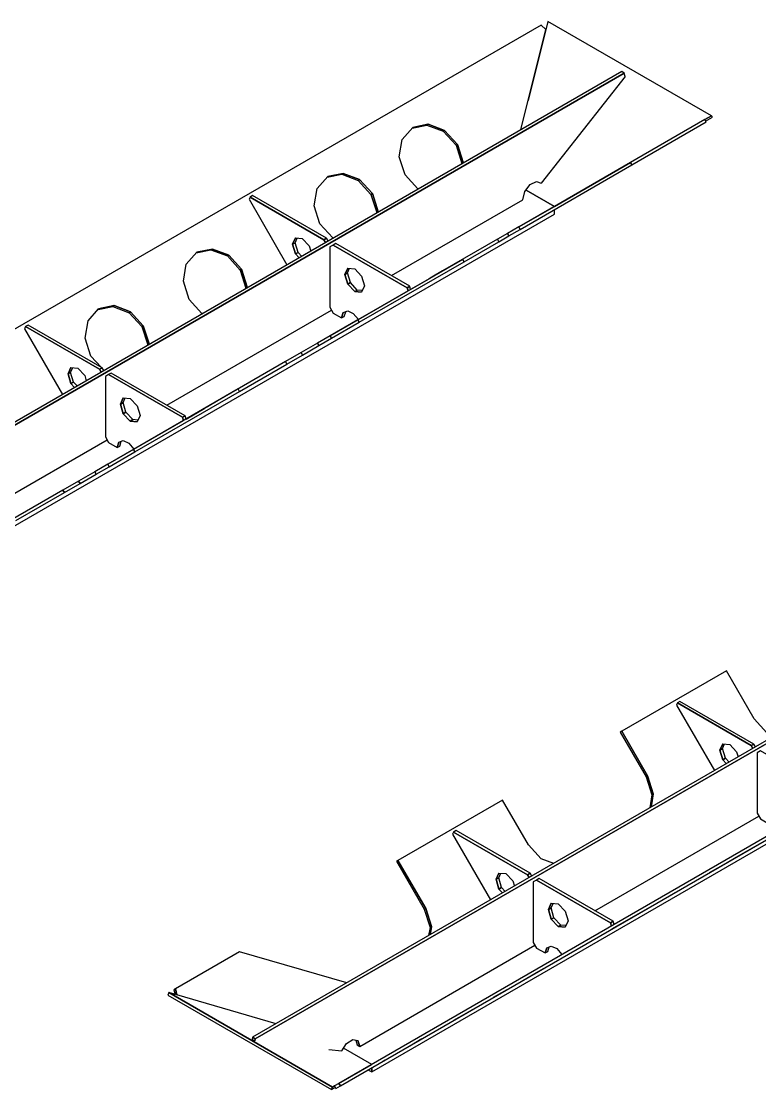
# Model space of a CAD drawing. Header units: millimetres. Extents: x -251843 to -243433, y -86292 to -80352.
# Drawn here: x -246269 to -245471, y -82858 to -81704 of the extents above; entities that cross this region are included whole.
import ezdxf

# ---------------------------------------------------------------- set-up
doc = ezdxf.new("R2010")
doc.units = ezdxf.units.MM
doc.layers.add('pen_035', color=1, linetype='Continuous')

msp = doc.modelspace()

# ---------------------------------------------------------------- linework, layer by layer
at = {"layer": 'pen_035', "color": 0, "linetype": 'Continuous'}
for p, q in [((-245616.6, -81763.3), (-245707.5, -81878.8)), ((-245616.6, -81763.3), (-245707.5, -81878.8)), ((-245829.4, -81815), (-245846.2, -81818.6)), ((-245829.4, -81815), (-245846.2, -81818.6)), ((-245611, -81856.3), (-245693.2, -81903.8)), ((-245611, -81856.3), (-245693.2, -81903.8)), ((-245921.3, -81868.1), (-245938.1, -81871.6)), ((-245921.3, -81868.1), (-245938.1, -81871.6)), ((-245693.2, -81903.8), (-245723.8, -81886.2)), ((-245693.2, -81903.8), (-245723.8, -81886.2)), ((-245693.2, -81903.8), (-245723.8, -81886.2)), ((-245693.2, -81903.8), (-245723.8, -81886.2)), ((-245731.6, -81926), (-245693.2, -81903.8)), ((-245731.6, -81926), (-245693.2, -81903.8)), ((-246062.7, -81949.8), (-246079.5, -81953.3)), ((-246062.7, -81949.8), (-246079.5, -81953.3)), ((-245942.1, -81939.8), (-245940.4, -81942.8)), ((-245942.1, -81939.8), (-245940.4, -81942.8)), ((-245973, -81955.1), (-245969, -81959.3)), ((-245973, -81955.1), (-245969, -81959.3)), ((-245813.9, -81973.5), (-245813.9, -81973.5)), ((-245813.9, -81973.5), (-245813.9, -81973.5)), ((-245848.5, -81993.5), (-245828.4, -81981.9)), ((-245828.4, -81981.9), (-245848.5, -81993.5)), ((-245848.5, -81993.5), (-245828.4, -81981.9)), ((-245828.4, -81981.9), (-245848.5, -81993.5)), ((-245825.4, -81980.1), (-245825.4, -81980.1)), ((-245825.4, -81980.1), (-245825.4, -81980.1)), ((-245935.4, -82043.6), (-245851.3, -81995.1)), ((-245851.3, -81995.1), (-245935.4, -82043.6)), ((-245935.4, -82043.6), (-245851.3, -81995.1)), ((-245851.3, -81995.1), (-245935.4, -82043.6)), ((-245908.9, -81995.7), (-245901.4, -81996.4)), ((-245908.9, -81995.7), (-245901.4, -81996.4)), ((-245852.3, -81991.6), (-245851.3, -81995.1)), ((-245852.3, -81991.6), (-245851.3, -81995.1)), ((-246168.8, -82011), (-246185.6, -82014.5)), ((-246168.8, -82011), (-246185.6, -82014.5)), ((-246111.8, -82118.6), (-245934, -82015.9)), ((-246111.8, -82118.6), (-245934, -82015.9)), ((-246184.7, -82079.8), (-246182.9, -82082.8)), ((-246184.7, -82079.8), (-246182.9, -82082.8)), ((-246215.5, -82095.1), (-246211.5, -82099.4)), ((-246215.5, -82095.1), (-246211.5, -82099.4)), ((-246091, -82133.5), (-246071, -82121.9)), ((-246071, -82121.9), (-246091, -82133.5)), ((-246091, -82133.5), (-246071, -82121.9)), ((-246071, -82121.9), (-246091, -82133.5)), ((-246067.9, -82120.2), (-246067.9, -82120.2)), ((-246067.9, -82120.2), (-246067.9, -82120.2)), ((-246056.5, -82113.6), (-246056.5, -82113.6)), ((-246056.5, -82113.6), (-246056.5, -82113.6)), ((-246175.8, -82182.4), (-246093.8, -82135.1)), ((-246093.8, -82135.1), (-246175.8, -82182.4)), ((-246175.8, -82182.4), (-246093.8, -82135.1)), ((-246093.8, -82135.1), (-246175.8, -82182.4)), ((-246094.9, -82131.6), (-246093.8, -82135.1)), ((-246094.9, -82131.6), (-246093.8, -82135.1)), ((-246151.4, -82135.7), (-246143.9, -82136.5)), ((-246151.4, -82135.7), (-246143.9, -82136.5)), ((-246353.7, -82258.2), (-246176.5, -82155.9)), ((-246353.7, -82258.2), (-246176.5, -82155.9)), ((-245480.4, -82486.4), (-245478.6, -82489.5)), ((-245480.4, -82486.4), (-245478.6, -82489.5)), ((-245511.2, -82501.8), (-245507.2, -82506)), ((-245511.2, -82501.8), (-245507.2, -82506)), ((-245649.4, -82664.8), (-245472.3, -82562.5)), ((-245649.4, -82664.8), (-245472.3, -82562.5)), ((-245494.1, -82605.6), (-245476.4, -82595.3)), ((-245494.1, -82605.6), (-245476.4, -82595.3)), ((-245476.4, -82595.3), (-245462.6, -82587.4)), ((-245476.4, -82595.3), (-245462.6, -82587.4)), ((-245510.9, -82615.3), (-245494.1, -82605.6)), ((-245510.9, -82615.3), (-245494.1, -82605.6)), ((-245523.9, -82619.3), (-245526.9, -82621)), ((-245523.9, -82619.3), (-245526.9, -82621)), ((-245522.4, -82621.9), (-245510.9, -82615.3)), ((-245522.4, -82621.9), (-245510.9, -82615.3)), ((-245722.2, -82626), (-245720.5, -82629.1)), ((-245722.2, -82626), (-245720.5, -82629.1)), ((-245525.4, -82623.6), (-245522.4, -82621.9)), ((-245525.4, -82623.6), (-245522.4, -82621.9)), ((-245753.1, -82641.4), (-245749.1, -82645.6)), ((-245753.1, -82641.4), (-245749.1, -82645.6)), ((-245582.5, -82656.6), (-245568.7, -82648.6)), ((-245582.5, -82656.6), (-245568.7, -82648.6)), ((-245568.7, -82648.6), (-245562.5, -82645)), ((-245568.7, -82648.6), (-245562.5, -82645)), ((-245600.2, -82666.8), (-245582.5, -82656.6)), ((-245600.2, -82666.8), (-245582.5, -82656.6)), ((-245632.4, -82677.9), (-245631.4, -82681.4)), ((-245632.4, -82677.9), (-245631.4, -82681.4)), ((-245628.4, -82683.1), (-245617, -82676.5)), ((-245628.4, -82683.1), (-245617, -82676.5)), ((-245617, -82676.5), (-245600.2, -82666.8)), ((-245617, -82676.5), (-245600.2, -82666.8)), ((-245689, -82682), (-245681.5, -82682.7)), ((-245689, -82682), (-245681.5, -82682.7)), ((-245631.5, -82684.9), (-245628.4, -82683.1)), ((-245631.5, -82684.9), (-245628.4, -82683.1)), ((-245685, -82712.3), (-245663, -82699.6)), ((-245685, -82712.3), (-245663, -82699.6)), ((-245709.8, -82730.1), (-245696, -82722.1)), ((-245709.8, -82730.1), (-245696, -82722.1)), ((-245696, -82722.1), (-245689.8, -82718.5)), ((-245696, -82722.1), (-245689.8, -82718.5)), ((-245727.4, -82740.3), (-245709.8, -82730.1)), ((-245727.4, -82740.3), (-245709.8, -82730.1)), ((-245993.8, -82786.9), (-246109.7, -82753.4)), ((-245993.8, -82786.9), (-246109.7, -82753.4)), ((-245757.2, -82754), (-245760.3, -82755.8)), ((-245757.2, -82754), (-245760.3, -82755.8)), ((-245758.8, -82758.4), (-245755.7, -82756.6)), ((-245758.8, -82758.4), (-245755.7, -82756.6)), ((-245755.7, -82756.6), (-245744.3, -82750)), ((-245755.7, -82756.6), (-245744.3, -82750)), ((-245803.2, -82780.5), (-245820.9, -82790.7)), ((-245803.2, -82780.5), (-245820.9, -82790.7)), ((-245801.7, -82783.1), (-245787.9, -82775.2)), ((-245801.7, -82783.1), (-245787.9, -82775.2)), ((-245787.9, -82775.2), (-245781.7, -82771.6)), ((-245787.9, -82775.2), (-245781.7, -82771.6)), ((-245820.9, -82790.7), (-245837.7, -82800.5)), ((-245820.9, -82790.7), (-245837.7, -82800.5)), ((-246019.7, -82804), (-246016.9, -82805.6)), ((-246019.7, -82804), (-246016.9, -82805.6)), ((-245847.7, -82809.7), (-245836.2, -82803.1)), ((-245847.7, -82809.7), (-245836.2, -82803.1)), ((-245903.2, -82811.4), (-245905.4, -82805.2)), ((-245903.2, -82811.4), (-245905.4, -82805.2)), ((-245849.2, -82807.1), (-245852.2, -82808.8)), ((-245849.2, -82807.1), (-245852.2, -82808.8)), ((-245850.7, -82811.4), (-245847.7, -82809.7)), ((-245850.7, -82811.4), (-245847.7, -82809.7)), ((-245878.4, -82827.4), (-245876, -82826.1)), ((-245878.4, -82827.4), (-245876, -82826.1)), ((-245890.5, -82831), (-245895, -82833.5)), ((-245890.5, -82831), (-245895, -82833.5)), ((-245890.5, -82834.4), (-245890.5, -82839.1)), ((-245890.5, -82834.4), (-245890.5, -82839.1)), ((-245930.8, -82854.2), (-245932.9, -82855.5)), ((-245930.8, -82854.2), (-245932.9, -82855.5))]:
    msp.add_line(p, q, dxfattribs=at)
for points in [[(-245729.3, -81821, 0), (-245702.5, -81712.5, 0), (-245707.4, -81707.9, 0), (-246806.9, -82342.7, 0), (-246805.4, -82349.3, 0), (-246797.1, -82351.7, 0)], [(-245729.3, -81821, 0), (-245702.5, -81712.5, 0), (-245707.4, -81707.9, 0), (-246806.9, -82342.7, 0), (-246805.4, -82349.3, 0), (-246797.1, -82351.7, 0)], [(-245530.6, -81809.9, 0), (-245523.5, -81805.8, 0), (-245700.3, -81703.8, 0), (-245721.5, -81789.3, 0)], [(-245530.6, -81809.9, 0), (-245523.5, -81805.8, 0), (-245700.3, -81703.8, 0), (-245721.5, -81789.3, 0)], [(-246720.7, -82396.6, 0), (-245617.6, -81759.7, 0), (-245620.4, -81758.1, 0), (-246723.5, -82395, 0), (-246720.7, -82396.6, 0)], [(-246720.7, -82396.6, 0), (-245617.6, -81759.7, 0), (-245620.4, -81758.1, 0), (-246723.5, -82395, 0), (-246720.7, -82396.6, 0)], [(-245616.6, -81763.3, 0), (-245617.6, -81759.7, 0), (-246720.7, -82396.6, 0), (-246721.2, -82399, 0), (-246627.2, -82409.8, 0), (-246622.1, -82401.8, 0), (-246615.3, -82397.4, 0), (-246609.7, -82398.6, 0), (-246607.5, -82404.7, 0), (-246418.4, -82295.5, 0)], [(-245616.6, -81763.3, 0), (-245617.6, -81759.7, 0), (-246720.7, -82396.6, 0), (-246721.2, -82399, 0), (-246627.2, -82409.8, 0), (-246622.1, -82401.8, 0), (-246615.3, -82397.4, 0), (-246609.7, -82398.6, 0), (-246607.5, -82404.7, 0), (-246418.4, -82295.5, 0)], [(-245611, -81856.3, 0), (-245609.5, -81858.9, 0), (-245529.1, -81812.5, 0), (-245530.6, -81809.9, 0), (-245611, -81856.3, 0)], [(-245611, -81856.3, 0), (-245609.5, -81858.9, 0), (-245529.1, -81812.5, 0), (-245530.6, -81809.9, 0), (-245611, -81856.3, 0)], [(-245529.7, -81811.5, 0), (-245522.4, -81807.3, 0), (-245523.5, -81805.8, 0), (-245530.6, -81809.9, 0)], [(-245529.7, -81811.5, 0), (-245522.4, -81807.3, 0), (-245523.5, -81805.8, 0), (-245530.6, -81809.9, 0)], [(-245840.1, -81884.9, 0), (-245840.7, -81884.7, 0), (-245854.5, -81869.5, 0), (-245860.7, -81850, 0), (-245857.6, -81831.4, 0), (-245846.2, -81818.6, 0)], [(-245840.1, -81884.9, 0), (-245840.7, -81884.7, 0), (-245854.5, -81869.5, 0), (-245860.7, -81850, 0), (-245857.6, -81831.4, 0), (-245846.2, -81818.6, 0)], [(-245846.8, -81819.2, 0), (-245830.9, -81815.9, 0), (-245829.4, -81815, 0)], [(-245846.8, -81819.2, 0), (-245830.9, -81815.9, 0), (-245829.4, -81815, 0)], [(-245846.2, -81818.6, 0), (-245829.4, -81815, 0), (-245811.7, -81821.7, 0), (-245797.9, -81836.9, 0), (-245791.7, -81856.4, 0), (-245791.8, -81857, 0)], [(-245846.2, -81818.6, 0), (-245829.4, -81815, 0), (-245811.7, -81821.7, 0), (-245797.9, -81836.9, 0), (-245791.7, -81856.4, 0), (-245791.8, -81857, 0)], [(-245811.7, -81821.7, 0), (-245829.4, -81815, 0), (-245830.9, -81815.9, 0), (-245813.2, -81822.6, 0), (-245811.7, -81821.7, 0)], [(-245811.7, -81821.7, 0), (-245829.4, -81815, 0), (-245830.9, -81815.9, 0), (-245813.2, -81822.6, 0), (-245811.7, -81821.7, 0)], [(-245797.9, -81836.9, 0), (-245811.7, -81821.7, 0), (-245813.2, -81822.6, 0), (-245799.4, -81837.7, 0), (-245797.9, -81836.9, 0)], [(-245797.9, -81836.9, 0), (-245811.7, -81821.7, 0), (-245813.2, -81822.6, 0), (-245799.4, -81837.7, 0), (-245797.9, -81836.9, 0)], [(-245791.7, -81856.4, 0), (-245797.9, -81836.9, 0), (-245799.4, -81837.7, 0), (-245793.2, -81857.3, 0), (-245791.7, -81856.4, 0)], [(-245791.7, -81856.4, 0), (-245797.9, -81836.9, 0), (-245799.4, -81837.7, 0), (-245793.2, -81857.3, 0), (-245791.7, -81856.4, 0)], [(-245791.8, -81857, 0), (-245791.7, -81856.4, 0), (-245793.2, -81857.3, 0), (-245793.3, -81857.9, 0)], [(-245791.8, -81857, 0), (-245791.7, -81856.4, 0), (-245793.2, -81857.3, 0), (-245793.3, -81857.9, 0)], [(-245731.6, -81926, 0), (-245730.1, -81928.6, 0), (-245609.5, -81858.9, 0), (-245611, -81856.3, 0), (-245731.6, -81926, 0)], [(-245731.6, -81926, 0), (-245730.1, -81928.6, 0), (-245609.5, -81858.9, 0), (-245611, -81856.3, 0), (-245731.6, -81926, 0)], [(-245723.8, -81886.2, 0), (-245693.2, -81903.8, 0), (-245611, -81856.3, 0)], [(-245723.8, -81886.2, 0), (-245693.2, -81903.8, 0), (-245611, -81856.3, 0)], [(-245938.7, -81872.3, 0), (-245922.8, -81869, 0), (-245921.3, -81868.1, 0)], [(-245938.7, -81872.3, 0), (-245922.8, -81869, 0), (-245921.3, -81868.1, 0)], [(-245938.1, -81871.6, 0), (-245921.3, -81868.1, 0), (-245903.6, -81874.8, 0), (-245889.8, -81889.9, 0), (-245883.6, -81909.5, 0), (-245883.7, -81910.1, 0)], [(-245938.1, -81871.6, 0), (-245921.3, -81868.1, 0), (-245903.6, -81874.8, 0), (-245889.8, -81889.9, 0), (-245883.6, -81909.5, 0), (-245883.7, -81910.1, 0)], [(-245903.6, -81874.8, 0), (-245921.3, -81868.1, 0), (-245922.8, -81869, 0), (-245905.1, -81875.7, 0), (-245903.6, -81874.8, 0)], [(-245903.6, -81874.8, 0), (-245921.3, -81868.1, 0), (-245922.8, -81869, 0), (-245905.1, -81875.7, 0), (-245903.6, -81874.8, 0)], [(-245932, -81938, 0), (-245932.6, -81937.7, 0), (-245946.4, -81922.6, 0), (-245952.6, -81903.1, 0), (-245949.6, -81884.4, 0), (-245938.1, -81871.6, 0)], [(-245932, -81938, 0), (-245932.6, -81937.7, 0), (-245946.4, -81922.6, 0), (-245952.6, -81903.1, 0), (-245949.6, -81884.4, 0), (-245938.1, -81871.6, 0)], [(-245889.8, -81889.9, 0), (-245903.6, -81874.8, 0), (-245905.1, -81875.7, 0), (-245891.3, -81890.8, 0), (-245889.8, -81889.9, 0)], [(-245889.8, -81889.9, 0), (-245903.6, -81874.8, 0), (-245905.1, -81875.7, 0), (-245891.3, -81890.8, 0), (-245889.8, -81889.9, 0)], [(-245869.3, -81978.5, 0), (-245727.2, -81896.5, 0), (-245725, -81887.8, 0), (-245719.4, -81880.2, 0), (-245712.6, -81876.7, 0), (-245707.5, -81878.8, 0)], [(-245869.3, -81978.5, 0), (-245727.2, -81896.5, 0), (-245725, -81887.8, 0), (-245719.4, -81880.2, 0), (-245712.6, -81876.7, 0), (-245707.5, -81878.8, 0)], [(-246022, -81893.6, 0), (-245942.1, -81939.8, 0), (-245939.3, -81938.1, 0), (-246019.2, -81892, 0), (-246022, -81893.6, 0)], [(-246022, -81893.6, 0), (-245942.1, -81939.8, 0), (-245939.3, -81938.1, 0), (-246019.2, -81892, 0), (-246022, -81893.6, 0)], [(-245883.6, -81909.5, 0), (-245889.8, -81889.9, 0), (-245891.3, -81890.8, 0), (-245885.1, -81910.3, 0), (-245883.6, -81909.5, 0)], [(-245883.6, -81909.5, 0), (-245889.8, -81889.9, 0), (-245891.3, -81890.8, 0), (-245885.1, -81910.3, 0), (-245883.6, -81909.5, 0)], [(-245940.4, -81942.8, 0), (-245942.1, -81939.8, 0), (-246022, -81893.6, 0), (-246023.1, -81895.9, 0), (-245982.1, -81966.9, 0)], [(-245940.4, -81942.8, 0), (-245942.1, -81939.8, 0), (-246022, -81893.6, 0), (-246023.1, -81895.9, 0), (-245982.1, -81966.9, 0)], [(-245693.2, -81903.8, 0), (-245693.2, -81903.8, 0), (-245731.6, -81926, 0)], [(-245693.2, -81903.8, 0), (-245693.2, -81903.8, 0), (-245731.6, -81926, 0)], [(-246594.8, -82432.5, 0), (-245693.2, -81912, 0), (-245693.2, -81907.3, 0)], [(-246594.8, -82432.5, 0), (-245693.2, -81912, 0), (-245693.2, -81907.3, 0)], [(-245883.7, -81910.1, 0), (-245883.6, -81909.5, 0), (-245885.1, -81910.3, 0), (-245885.2, -81911, 0)], [(-245883.7, -81910.1, 0), (-245883.6, -81909.5, 0), (-245885.1, -81910.3, 0), (-245885.2, -81911, 0)], [(-245743.7, -81933, 0), (-245742.2, -81935.6, 0), (-245730.1, -81928.6, 0), (-245731.6, -81926, 0), (-245743.7, -81933, 0)], [(-245743.7, -81933, 0), (-245742.2, -81935.6, 0), (-245730.1, -81928.6, 0), (-245731.6, -81926, 0), (-245743.7, -81933, 0)], [(-245969, -81959.3, 0), (-245973, -81955.1, 0), (-245976.1, -81944.7, 0), (-245973, -81937.8, 0), (-245965.5, -81938.5, 0)], [(-245973, -81937.8, 0), (-245976.1, -81944.7, 0), (-245973.3, -81943, 0), (-245971, -81938, 0)], [(-245969, -81959.3, 0), (-245973, -81955.1, 0), (-245976.1, -81944.7, 0), (-245973, -81937.8, 0), (-245965.5, -81938.5, 0)], [(-245973, -81937.8, 0), (-245976.1, -81944.7, 0), (-245973.3, -81943, 0), (-245971, -81938, 0)], [(-245965.5, -81938.5, 0), (-245958, -81946.4, 0), (-245956.3, -81952, 0)], [(-245965.5, -81938.5, 0), (-245958, -81946.4, 0), (-245956.3, -81952, 0)], [(-245937.5, -81941.2, 0), (-245939.3, -81938.1, 0), (-245942.1, -81939.8, 0)], [(-245937.5, -81941.2, 0), (-245939.3, -81938.1, 0), (-245942.1, -81939.8, 0)], [(-245754.7, -81939.3, 0), (-245753.2, -81941.9, 0), (-245742.2, -81935.6, 0), (-245743.7, -81933, 0), (-245754.7, -81939.3, 0)], [(-245754.7, -81939.3, 0), (-245753.2, -81941.9, 0), (-245742.2, -81935.6, 0), (-245743.7, -81933, 0), (-245754.7, -81939.3, 0)], [(-246080.1, -81954, 0), (-246064.2, -81950.6, 0), (-246062.7, -81949.8, 0)], [(-246080.1, -81954, 0), (-246064.2, -81950.6, 0), (-246062.7, -81949.8, 0)], [(-246079.5, -81953.3, 0), (-246062.7, -81949.8, 0), (-246045, -81956.5, 0), (-246031.2, -81971.6, 0), (-246025, -81991.1, 0), (-246025.1, -81991.8, 0)], [(-246079.5, -81953.3, 0), (-246062.7, -81949.8, 0), (-246045, -81956.5, 0), (-246031.2, -81971.6, 0), (-246025, -81991.1, 0), (-246025.1, -81991.8, 0)], [(-246045, -81956.5, 0), (-246062.7, -81949.8, 0), (-246064.2, -81950.6, 0), (-246046.5, -81957.3, 0), (-246045, -81956.5, 0)], [(-246045, -81956.5, 0), (-246062.7, -81949.8, 0), (-246064.2, -81950.6, 0), (-246046.5, -81957.3, 0), (-246045, -81956.5, 0)], [(-245976.1, -81944.7, 0), (-245973, -81955.1, 0), (-245970.1, -81953.5, 0), (-245973.3, -81943, 0), (-245976.1, -81944.7, 0)], [(-245976.1, -81944.7, 0), (-245973, -81955.1, 0), (-245970.1, -81953.5, 0), (-245973.3, -81943, 0), (-245976.1, -81944.7, 0)], [(-245851.3, -81995.1, 0), (-245852.3, -81991.6, 0), (-245932.2, -81945.5, 0), (-245935.8, -81947.5, 0), (-245935.8, -82012.8, 0), (-245932.2, -82019, 0), (-245923, -82024.3, 0), (-245921.3, -82018.5, 0), (-245916.5, -82016.7, 0), (-245910.4, -82019.6, 0), (-245904.9, -82026.1, 0), (-245851.3, -81995.1, 0)], [(-245851.3, -81995.1, 0), (-245852.3, -81991.6, 0), (-245932.2, -81945.5, 0), (-245935.8, -81947.5, 0), (-245935.8, -82012.8, 0), (-245932.2, -82019, 0), (-245923, -82024.3, 0), (-245921.3, -82018.5, 0), (-245916.5, -82016.7, 0), (-245910.4, -82019.6, 0), (-245904.9, -82026.1, 0), (-245851.3, -81995.1, 0)], [(-245932.2, -81945.5, 0), (-245852.3, -81991.6, 0), (-245849.5, -81990, 0), (-245929.4, -81943.8, 0), (-245932.2, -81945.5, 0)], [(-245932.2, -81945.5, 0), (-245852.3, -81991.6, 0), (-245849.5, -81990, 0), (-245929.4, -81943.8, 0), (-245932.2, -81945.5, 0)], [(-245790.7, -81963.6, 0), (-245753.2, -81941.9, 0), (-245754.7, -81939.3, 0), (-245813.9, -81973.5, 0)], [(-245790.7, -81963.6, 0), (-245753.2, -81941.9, 0), (-245754.7, -81939.3, 0), (-245813.9, -81973.5, 0)], [(-246073.4, -82019.6, 0), (-246074, -82019.4, 0), (-246087.8, -82004.3, 0), (-246094, -81984.7, 0), (-246091, -81966.1, 0), (-246079.5, -81953.3, 0)], [(-246073.4, -82019.6, 0), (-246074, -82019.4, 0), (-246087.8, -82004.3, 0), (-246094, -81984.7, 0), (-246091, -81966.1, 0), (-246079.5, -81953.3, 0)], [(-246031.2, -81971.6, 0), (-246045, -81956.5, 0), (-246046.5, -81957.3, 0), (-246032.7, -81972.5, 0), (-246031.2, -81971.6, 0)], [(-246031.2, -81971.6, 0), (-246045, -81956.5, 0), (-246046.5, -81957.3, 0), (-246032.7, -81972.5, 0), (-246031.2, -81971.6, 0)], [(-245966.1, -81957.7, 0), (-245970.1, -81953.5, 0), (-245973, -81955.1, 0)], [(-245966.1, -81957.7, 0), (-245970.1, -81953.5, 0), (-245973, -81955.1, 0)], [(-245905.4, -82026.3, 0), (-245903.9, -82028.9, 0), (-245790.7, -81963.6, 0), (-245792.2, -81961, 0), (-245905.4, -82026.3, 0)], [(-245905.4, -82026.3, 0), (-245903.9, -82028.9, 0), (-245790.7, -81963.6, 0), (-245792.2, -81961, 0), (-245905.4, -82026.3, 0)], [(-246025, -81991.1, 0), (-246031.2, -81971.6, 0), (-246032.7, -81972.5, 0), (-246026.5, -81992, 0), (-246025, -81991.1, 0)], [(-246025, -81991.1, 0), (-246031.2, -81971.6, 0), (-246032.7, -81972.5, 0), (-246026.5, -81992, 0), (-246025, -81991.1, 0)], [(-245908.9, -81971.2, 0), (-245901.4, -81979.1, 0), (-245898.3, -81989.6, 0), (-245901.4, -81996.4, 0), (-245908.9, -81995.7, 0), (-245916.4, -81987.8, 0), (-245919.5, -81977.3, 0), (-245916.4, -81970.4, 0), (-245908.9, -81971.2, 0)], [(-245916.4, -81970.4, 0), (-245919.5, -81977.3, 0), (-245916.7, -81975.7, 0), (-245914.4, -81970.6, 0)], [(-245908.9, -81971.2, 0), (-245901.4, -81979.1, 0), (-245898.3, -81989.6, 0), (-245901.4, -81996.4, 0), (-245908.9, -81995.7, 0), (-245916.4, -81987.8, 0), (-245919.5, -81977.3, 0), (-245916.4, -81970.4, 0), (-245908.9, -81971.2, 0)], [(-245916.4, -81970.4, 0), (-245919.5, -81977.3, 0), (-245916.7, -81975.7, 0), (-245914.4, -81970.6, 0)], [(-245813.9, -81973.5, 0), (-245813.9, -81973.5, 0), (-245825.4, -81980.1, 0)], [(-245813.9, -81973.5, 0), (-245813.9, -81973.5, 0), (-245825.4, -81980.1, 0)], [(-245919.5, -81977.3, 0), (-245916.4, -81987.8, 0), (-245913.6, -81986.1, 0), (-245916.7, -81975.7, 0), (-245919.5, -81977.3, 0)], [(-245919.5, -81977.3, 0), (-245916.4, -81987.8, 0), (-245913.6, -81986.1, 0), (-245916.7, -81975.7, 0), (-245919.5, -81977.3, 0)], [(-245825.4, -81980.1, 0), (-245825.4, -81980.1, 0), (-245828.4, -81981.9, 0)], [(-245825.4, -81980.1, 0), (-245825.4, -81980.1, 0), (-245828.4, -81981.9, 0)], [(-246025.1, -81991.8, 0), (-246025, -81991.1, 0), (-246026.5, -81992, 0), (-246026.6, -81992.6, 0)], [(-246025.1, -81991.8, 0), (-246025, -81991.1, 0), (-246026.5, -81992, 0), (-246026.6, -81992.6, 0)], [(-245916.4, -81987.8, 0), (-245908.9, -81995.7, 0), (-245906.1, -81994.1, 0), (-245913.6, -81986.1, 0), (-245916.4, -81987.8, 0)], [(-245916.4, -81987.8, 0), (-245908.9, -81995.7, 0), (-245906.1, -81994.1, 0), (-245913.6, -81986.1, 0), (-245916.4, -81987.8, 0)], [(-245900.6, -81994.6, 0), (-245906.1, -81994.1, 0), (-245908.9, -81995.7, 0)], [(-245900.6, -81994.6, 0), (-245906.1, -81994.1, 0), (-245908.9, -81995.7, 0)], [(-245848.5, -81993.5, 0), (-245849.5, -81990, 0), (-245852.3, -81991.6, 0)], [(-245848.5, -81993.5, 0), (-245849.5, -81990, 0), (-245852.3, -81991.6, 0)], [(-246182.9, -82077.6, 0), (-246193.9, -82065.5, 0), (-246200.1, -82046, 0), (-246197, -82027.3, 0), (-246185.6, -82014.5, 0)], [(-246182.9, -82077.6, 0), (-246193.9, -82065.5, 0), (-246200.1, -82046, 0), (-246197, -82027.3, 0), (-246185.6, -82014.5, 0)], [(-246186.2, -82015.2, 0), (-246170.3, -82011.9, 0), (-246168.8, -82011, 0)], [(-246186.2, -82015.2, 0), (-246170.3, -82011.9, 0), (-246168.8, -82011, 0)], [(-246185.6, -82014.5, 0), (-246168.8, -82011, 0), (-246151.1, -82017.7, 0), (-246137.3, -82032.8, 0), (-246131.1, -82052.3, 0), (-246131.2, -82053, 0)], [(-246185.6, -82014.5, 0), (-246168.8, -82011, 0), (-246151.1, -82017.7, 0), (-246137.3, -82032.8, 0), (-246131.1, -82052.3, 0), (-246131.2, -82053, 0)], [(-246151.1, -82017.7, 0), (-246168.8, -82011, 0), (-246170.3, -82011.9, 0), (-246152.6, -82018.6, 0), (-246151.1, -82017.7, 0)], [(-246151.1, -82017.7, 0), (-246168.8, -82011, 0), (-246170.3, -82011.9, 0), (-246152.6, -82018.6, 0), (-246151.1, -82017.7, 0)], [(-246137.3, -82032.8, 0), (-246151.1, -82017.7, 0), (-246152.6, -82018.6, 0), (-246138.8, -82033.7, 0), (-246137.3, -82032.8, 0)], [(-246137.3, -82032.8, 0), (-246151.1, -82017.7, 0), (-246152.6, -82018.6, 0), (-246138.8, -82033.7, 0), (-246137.3, -82032.8, 0)], [(-245921.3, -82018.5, 0), (-245923, -82024.3, 0), (-245920.2, -82022.6, 0), (-245918.6, -82017.5, 0)], [(-245921.3, -82018.5, 0), (-245923, -82024.3, 0), (-245920.2, -82022.6, 0), (-245918.6, -82017.5, 0)], [(-245935.4, -82043.6, 0), (-245933.9, -82046.2, 0), (-245903.9, -82028.9, 0), (-245905.4, -82026.3, 0), (-245935.4, -82043.6, 0)], [(-245935.4, -82043.6, 0), (-245933.9, -82046.2, 0), (-245903.9, -82028.9, 0), (-245905.4, -82026.3, 0), (-245935.4, -82043.6, 0)], [(-246182.9, -82082.8, 0), (-246184.7, -82079.8, 0), (-246264.6, -82033.7, 0), (-246265.6, -82035.9, 0), (-246224.6, -82106.9, 0)], [(-246182.9, -82082.8, 0), (-246184.7, -82079.8, 0), (-246264.6, -82033.7, 0), (-246265.6, -82035.9, 0), (-246224.6, -82106.9, 0)], [(-246264.6, -82033.7, 0), (-246184.7, -82079.8, 0), (-246181.8, -82078.2, 0), (-246261.8, -82032, 0), (-246264.6, -82033.7, 0)], [(-246264.6, -82033.7, 0), (-246184.7, -82079.8, 0), (-246181.8, -82078.2, 0), (-246261.8, -82032, 0), (-246264.6, -82033.7, 0)], [(-246131.1, -82052.3, 0), (-246137.3, -82032.8, 0), (-246138.8, -82033.7, 0), (-246132.6, -82053.2, 0), (-246131.1, -82052.3, 0)], [(-246131.1, -82052.3, 0), (-246137.3, -82032.8, 0), (-246138.8, -82033.7, 0), (-246132.6, -82053.2, 0), (-246131.1, -82052.3, 0)], [(-246131.2, -82053, 0), (-246131.1, -82052.3, 0), (-246132.6, -82053.2, 0), (-246132.7, -82053.9, 0)], [(-246131.2, -82053, 0), (-246131.1, -82052.3, 0), (-246132.6, -82053.2, 0), (-246132.7, -82053.9, 0)], [(-245966.8, -82061.8, 0), (-245965.3, -82064.4, 0), (-245947.7, -82054.2, 0), (-245949.2, -82051.6, 0), (-245966.8, -82061.8, 0)], [(-245966.8, -82061.8, 0), (-245965.3, -82064.4, 0), (-245947.7, -82054.2, 0), (-245949.2, -82051.6, 0), (-245966.8, -82061.8, 0)], [(-245949.2, -82051.6, 0), (-245947.7, -82054.2, 0), (-245933.9, -82046.2, 0), (-245935.4, -82043.6, 0), (-245949.2, -82051.6, 0)], [(-245949.2, -82051.6, 0), (-245947.7, -82054.2, 0), (-245933.9, -82046.2, 0), (-245935.4, -82043.6, 0), (-245949.2, -82051.6, 0)], [(-245983.7, -82071.5, 0), (-245982.2, -82074.1, 0), (-245965.3, -82064.4, 0), (-245966.8, -82061.8, 0), (-245983.7, -82071.5, 0)], [(-245983.7, -82071.5, 0), (-245982.2, -82074.1, 0), (-245965.3, -82064.4, 0), (-245966.8, -82061.8, 0), (-245983.7, -82071.5, 0)], [(-246033.3, -82103.6, 0), (-245982.2, -82074.1, 0), (-245983.7, -82071.5, 0), (-246056.5, -82113.6, 0)], [(-246033.3, -82103.6, 0), (-245982.2, -82074.1, 0), (-245983.7, -82071.5, 0), (-246056.5, -82113.6, 0)], [(-246211.5, -82099.4, 0), (-246215.5, -82095.1, 0), (-246218.6, -82084.7, 0), (-246215.5, -82077.8, 0), (-246208, -82078.6, 0)], [(-246215.5, -82077.8, 0), (-246218.6, -82084.7, 0), (-246215.8, -82083.1, 0), (-246213.5, -82078, 0)], [(-246211.5, -82099.4, 0), (-246215.5, -82095.1, 0), (-246218.6, -82084.7, 0), (-246215.5, -82077.8, 0), (-246208, -82078.6, 0)], [(-246215.5, -82077.8, 0), (-246218.6, -82084.7, 0), (-246215.8, -82083.1, 0), (-246213.5, -82078, 0)], [(-246218.6, -82084.7, 0), (-246215.5, -82095.1, 0), (-246212.7, -82093.5, 0), (-246215.8, -82083.1, 0), (-246218.6, -82084.7, 0)], [(-246218.6, -82084.7, 0), (-246215.5, -82095.1, 0), (-246212.7, -82093.5, 0), (-246215.8, -82083.1, 0), (-246218.6, -82084.7, 0)], [(-246208, -82078.6, 0), (-246200.5, -82086.5, 0), (-246198.9, -82092.1, 0)], [(-246208, -82078.6, 0), (-246200.5, -82086.5, 0), (-246198.9, -82092.1, 0)], [(-246180.1, -82081.2, 0), (-246181.8, -82078.2, 0), (-246184.7, -82079.8, 0)], [(-246180.1, -82081.2, 0), (-246181.8, -82078.2, 0), (-246184.7, -82079.8, 0)], [(-246179.5, -82080.9, 0), (-246180.1, -82080.6, 0), (-246181, -82079.6, 0)], [(-246179.5, -82080.9, 0), (-246180.1, -82080.6, 0), (-246181, -82079.6, 0)], [(-246093.8, -82135.1, 0), (-246094.9, -82131.6, 0), (-246174.8, -82085.5, 0), (-246178.3, -82087.5, 0), (-246178.3, -82152.9, 0), (-246174.8, -82159, 0), (-246165.6, -82164.3, 0), (-246163.8, -82158.5, 0), (-246159, -82156.8, 0), (-246152.9, -82159.6, 0), (-246147.5, -82166.1, 0), (-246093.8, -82135.1, 0)], [(-246093.8, -82135.1, 0), (-246094.9, -82131.6, 0), (-246174.8, -82085.5, 0), (-246178.3, -82087.5, 0), (-246178.3, -82152.9, 0), (-246174.8, -82159, 0), (-246165.6, -82164.3, 0), (-246163.8, -82158.5, 0), (-246159, -82156.8, 0), (-246152.9, -82159.6, 0), (-246147.5, -82166.1, 0), (-246093.8, -82135.1, 0)], [(-246174.8, -82085.5, 0), (-246094.9, -82131.6, 0), (-246092, -82130, 0), (-246171.9, -82083.9, 0), (-246174.8, -82085.5, 0)], [(-246174.8, -82085.5, 0), (-246094.9, -82131.6, 0), (-246092, -82130, 0), (-246171.9, -82083.9, 0), (-246174.8, -82085.5, 0)], [(-246208.7, -82097.7, 0), (-246212.7, -82093.5, 0), (-246215.5, -82095.1, 0)], [(-246208.7, -82097.7, 0), (-246212.7, -82093.5, 0), (-246215.5, -82095.1, 0)], [(-246151.4, -82111.2, 0), (-246143.9, -82119.1, 0), (-246140.8, -82129.6, 0), (-246143.9, -82136.5, 0), (-246151.4, -82135.7, 0), (-246158.9, -82127.8, 0), (-246162, -82117.3, 0), (-246158.9, -82110.5, 0), (-246151.4, -82111.2, 0)], [(-246158.9, -82110.5, 0), (-246162, -82117.3, 0), (-246159.2, -82115.7, 0), (-246156.9, -82110.7, 0)], [(-246151.4, -82111.2, 0), (-246143.9, -82119.1, 0), (-246140.8, -82129.6, 0), (-246143.9, -82136.5, 0), (-246151.4, -82135.7, 0), (-246158.9, -82127.8, 0), (-246162, -82117.3, 0), (-246158.9, -82110.5, 0), (-246151.4, -82111.2, 0)], [(-246158.9, -82110.5, 0), (-246162, -82117.3, 0), (-246159.2, -82115.7, 0), (-246156.9, -82110.7, 0)], [(-246147.9, -82166.3, 0), (-246146.4, -82168.9, 0), (-246033.3, -82103.6, 0), (-246034.8, -82101, 0), (-246147.9, -82166.3, 0)], [(-246147.9, -82166.3, 0), (-246146.4, -82168.9, 0), (-246033.3, -82103.6, 0), (-246034.8, -82101, 0), (-246147.9, -82166.3, 0)], [(-246162, -82117.3, 0), (-246158.9, -82127.8, 0), (-246156.1, -82126.2, 0), (-246159.2, -82115.7, 0), (-246162, -82117.3, 0)], [(-246162, -82117.3, 0), (-246158.9, -82127.8, 0), (-246156.1, -82126.2, 0), (-246159.2, -82115.7, 0), (-246162, -82117.3, 0)], [(-246067.9, -82120.2, 0), (-246067.9, -82120.2, 0), (-246071, -82121.9, 0)], [(-246067.9, -82120.2, 0), (-246067.9, -82120.2, 0), (-246071, -82121.9, 0)], [(-246056.5, -82113.6, 0), (-246056.5, -82113.6, 0), (-246067.9, -82120.2, 0)], [(-246056.5, -82113.6, 0), (-246056.5, -82113.6, 0), (-246067.9, -82120.2, 0)], [(-246158.9, -82127.8, 0), (-246151.4, -82135.7, 0), (-246148.6, -82134.1, 0), (-246156.1, -82126.2, 0), (-246158.9, -82127.8, 0)], [(-246158.9, -82127.8, 0), (-246151.4, -82135.7, 0), (-246148.6, -82134.1, 0), (-246156.1, -82126.2, 0), (-246158.9, -82127.8, 0)], [(-246143.1, -82134.6, 0), (-246148.6, -82134.1, 0), (-246151.4, -82135.7, 0)], [(-246143.1, -82134.6, 0), (-246148.6, -82134.1, 0), (-246151.4, -82135.7, 0)], [(-246091, -82133.5, 0), (-246092, -82130, 0), (-246094.9, -82131.6, 0)], [(-246091, -82133.5, 0), (-246092, -82130, 0), (-246094.9, -82131.6, 0)], [(-246163.8, -82158.5, 0), (-246165.6, -82164.3, 0), (-246162.8, -82162.7, 0), (-246161.2, -82157.5, 0)], [(-246163.8, -82158.5, 0), (-246165.6, -82164.3, 0), (-246162.8, -82162.7, 0), (-246161.2, -82157.5, 0)], [(-246175.8, -82182.4, 0), (-246174.3, -82185, 0), (-246146.4, -82168.9, 0), (-246147.9, -82166.3, 0), (-246175.8, -82182.4, 0)], [(-246175.8, -82182.4, 0), (-246174.3, -82185, 0), (-246146.4, -82168.9, 0), (-246147.9, -82166.3, 0), (-246175.8, -82182.4, 0)], [(-246016.4, -82803.2, 0), (-244913.3, -82166.3, 0), (-244916.1, -82164.7, 0), (-246019.2, -82801.6, 0), (-246016.4, -82803.2, 0)], [(-246016.4, -82803.2, 0), (-244913.3, -82166.3, 0), (-244916.1, -82164.7, 0), (-246019.2, -82801.6, 0), (-246016.4, -82803.2, 0)], [(-244912.3, -82170, 0), (-244913.3, -82166.3, 0), (-246016.4, -82803.2, 0), (-246016.9, -82805.6, 0)], [(-244912.3, -82170, 0), (-244913.3, -82166.3, 0), (-246016.4, -82803.2, 0), (-246016.9, -82805.6, 0)], [(-246207.2, -82200.6, 0), (-246205.7, -82203.2, 0), (-246188.1, -82193, 0), (-246189.6, -82190.4, 0), (-246207.2, -82200.6, 0)], [(-246207.2, -82200.6, 0), (-246205.7, -82203.2, 0), (-246188.1, -82193, 0), (-246189.6, -82190.4, 0), (-246207.2, -82200.6, 0)], [(-246189.6, -82190.4, 0), (-246188.1, -82193, 0), (-246174.3, -82185, 0), (-246175.8, -82182.4, 0), (-246189.6, -82190.4, 0)], [(-246189.6, -82190.4, 0), (-246188.1, -82193, 0), (-246174.3, -82185, 0), (-246175.8, -82182.4, 0), (-246189.6, -82190.4, 0)], [(-246224.1, -82210.3, 0), (-246222.6, -82212.9, 0), (-246205.7, -82203.2, 0), (-246207.2, -82200.6, 0), (-246224.1, -82210.3, 0)], [(-246224.1, -82210.3, 0), (-246222.6, -82212.9, 0), (-246205.7, -82203.2, 0), (-246207.2, -82200.6, 0), (-246224.1, -82210.3, 0)], [(-246275.1, -82243.2, 0), (-246222.6, -82212.9, 0), (-246224.1, -82210.3, 0), (-246296.2, -82251.9, 0)], [(-246275.1, -82243.2, 0), (-246222.6, -82212.9, 0), (-246224.1, -82210.3, 0), (-246296.2, -82251.9, 0)], [(-245925.9, -82851.4, 0), (-245924.4, -82854, 0), (-244824.8, -82219.1, 0), (-244826.3, -82216.5, 0), (-245925.9, -82851.4, 0)], [(-245925.9, -82851.4, 0), (-245924.4, -82854, 0), (-244824.8, -82219.1, 0), (-244826.3, -82216.5, 0), (-245925.9, -82851.4, 0)], [(-245890.5, -82839.1, 0), (-244989, -82318.6, 0), (-244989, -82313.9, 0)], [(-245890.5, -82839.1, 0), (-244989, -82318.6, 0), (-244989, -82313.9, 0)], [(-245455.1, -82475.9, 0), (-245463.5, -82472.7, 0), (-245477.3, -82457.5, 0), (-245507.3, -82405.6, 0), (-245620.4, -82470.9, 0), (-245592.5, -82519.2, 0), (-245586.3, -82538.7, 0), (-245588.6, -82553, 0)], [(-245455.1, -82475.9, 0), (-245463.5, -82472.7, 0), (-245477.3, -82457.5, 0), (-245507.3, -82405.6, 0), (-245620.4, -82470.9, 0), (-245592.5, -82519.2, 0), (-245586.3, -82538.7, 0), (-245588.6, -82553, 0)], [(-245478.6, -82489.5, 0), (-245480.4, -82486.4, 0), (-245560.3, -82440.3, 0), (-245561.3, -82442.6, 0), (-245520.3, -82513.5, 0)], [(-245478.6, -82489.5, 0), (-245480.4, -82486.4, 0), (-245560.3, -82440.3, 0), (-245561.3, -82442.6, 0), (-245520.3, -82513.5, 0)], [(-245560.3, -82440.3, 0), (-245480.4, -82486.4, 0), (-245477.6, -82484.8, 0), (-245557.5, -82438.6, 0), (-245560.3, -82440.3, 0)], [(-245560.3, -82440.3, 0), (-245480.4, -82486.4, 0), (-245477.6, -82484.8, 0), (-245557.5, -82438.6, 0), (-245560.3, -82440.3, 0)], [(-245592.5, -82519.2, 0), (-245620.4, -82470.9, 0), (-245621.9, -82471.8, 0), (-245594, -82520, 0), (-245592.5, -82519.2, 0)], [(-245592.5, -82519.2, 0), (-245620.4, -82470.9, 0), (-245621.9, -82471.8, 0), (-245594, -82520, 0), (-245592.5, -82519.2, 0)], [(-245507.2, -82506, 0), (-245511.2, -82501.8, 0), (-245514.3, -82491.3, 0), (-245511.2, -82484.4, 0), (-245503.7, -82485.2, 0)], [(-245511.2, -82484.4, 0), (-245514.3, -82491.3, 0), (-245511.5, -82489.7, 0), (-245509.2, -82484.6, 0)], [(-245507.2, -82506, 0), (-245511.2, -82501.8, 0), (-245514.3, -82491.3, 0), (-245511.2, -82484.4, 0), (-245503.7, -82485.2, 0)], [(-245511.2, -82484.4, 0), (-245514.3, -82491.3, 0), (-245511.5, -82489.7, 0), (-245509.2, -82484.6, 0)], [(-245514.3, -82491.3, 0), (-245511.2, -82501.8, 0), (-245508.4, -82500.1, 0), (-245511.5, -82489.7, 0), (-245514.3, -82491.3, 0)], [(-245514.3, -82491.3, 0), (-245511.2, -82501.8, 0), (-245508.4, -82500.1, 0), (-245511.5, -82489.7, 0), (-245514.3, -82491.3, 0)], [(-245503.7, -82485.2, 0), (-245496.2, -82493.1, 0), (-245494.6, -82498.7, 0)], [(-245503.7, -82485.2, 0), (-245496.2, -82493.1, 0), (-245494.6, -82498.7, 0)], [(-245475.8, -82487.8, 0), (-245477.6, -82484.8, 0), (-245480.4, -82486.4, 0)], [(-245475.8, -82487.8, 0), (-245477.6, -82484.8, 0), (-245480.4, -82486.4, 0)], [(-245389.6, -82541.7, 0), (-245390.6, -82538.2, 0), (-245470.5, -82492.1, 0), (-245474, -82494.2, 0), (-245474, -82559.5, 0), (-245470.5, -82565.6, 0), (-245461.3, -82570.9, 0), (-245459.5, -82565.1, 0), (-245454.8, -82563.4, 0), (-245448.6, -82566.2, 0), (-245443.2, -82572.7, 0)], [(-245389.6, -82541.7, 0), (-245390.6, -82538.2, 0), (-245470.5, -82492.1, 0), (-245474, -82494.2, 0), (-245474, -82559.5, 0), (-245470.5, -82565.6, 0), (-245461.3, -82570.9, 0), (-245459.5, -82565.1, 0), (-245454.8, -82563.4, 0), (-245448.6, -82566.2, 0), (-245443.2, -82572.7, 0)], [(-245504.4, -82504.3, 0), (-245508.4, -82500.1, 0), (-245511.2, -82501.8, 0)], [(-245504.4, -82504.3, 0), (-245508.4, -82500.1, 0), (-245511.2, -82501.8, 0)], [(-245586.3, -82538.7, 0), (-245592.5, -82519.2, 0), (-245594, -82520, 0), (-245587.8, -82539.5, 0), (-245586.3, -82538.7, 0)], [(-245586.3, -82538.7, 0), (-245592.5, -82519.2, 0), (-245594, -82520, 0), (-245587.8, -82539.5, 0), (-245586.3, -82538.7, 0)], [(-245588.6, -82553, 0), (-245586.3, -82538.7, 0), (-245587.8, -82539.5, 0), (-245590.1, -82553.8, 0)], [(-245588.6, -82553, 0), (-245586.3, -82538.7, 0), (-245587.8, -82539.5, 0), (-245590.1, -82553.8, 0)], [(-245693.9, -82613.7, 0), (-245707.4, -82608.6, 0), (-245721.2, -82593.5, 0), (-245749.1, -82545.2, 0), (-245862.2, -82610.5, 0), (-245832.2, -82662.5, 0), (-245826, -82682, 0), (-245827.5, -82690.9, 0)], [(-245693.9, -82613.7, 0), (-245707.4, -82608.6, 0), (-245721.2, -82593.5, 0), (-245749.1, -82545.2, 0), (-245862.2, -82610.5, 0), (-245832.2, -82662.5, 0), (-245826, -82682, 0), (-245827.5, -82690.9, 0)], [(-245720.5, -82629.1, 0), (-245722.2, -82626, 0), (-245802.1, -82579.9, 0), (-245803.2, -82582.2, 0), (-245762.2, -82653.2, 0)], [(-245720.5, -82629.1, 0), (-245722.2, -82626, 0), (-245802.1, -82579.9, 0), (-245803.2, -82582.2, 0), (-245762.2, -82653.2, 0)], [(-245802.1, -82579.9, 0), (-245722.2, -82626, 0), (-245719.4, -82624.4, 0), (-245799.3, -82578.3, 0), (-245802.1, -82579.9, 0)], [(-245802.1, -82579.9, 0), (-245722.2, -82626, 0), (-245719.4, -82624.4, 0), (-245799.3, -82578.3, 0), (-245802.1, -82579.9, 0)], [(-245832.2, -82662.5, 0), (-245862.2, -82610.5, 0), (-245863.7, -82611.4, 0), (-245833.7, -82663.3, 0), (-245832.2, -82662.5, 0)], [(-245832.2, -82662.5, 0), (-245862.2, -82610.5, 0), (-245863.7, -82611.4, 0), (-245833.7, -82663.3, 0), (-245832.2, -82662.5, 0)], [(-245749.1, -82645.6, 0), (-245753.1, -82641.4, 0), (-245756.2, -82630.9, 0), (-245753.1, -82624.1, 0), (-245745.6, -82624.8, 0)], [(-245753.1, -82624.1, 0), (-245756.2, -82630.9, 0), (-245753.3, -82629.3, 0), (-245751.1, -82624.3, 0)], [(-245749.1, -82645.6, 0), (-245753.1, -82641.4, 0), (-245756.2, -82630.9, 0), (-245753.1, -82624.1, 0), (-245745.6, -82624.8, 0)], [(-245753.1, -82624.1, 0), (-245756.2, -82630.9, 0), (-245753.3, -82629.3, 0), (-245751.1, -82624.3, 0)], [(-245756.2, -82630.9, 0), (-245753.1, -82641.4, 0), (-245750.2, -82639.7, 0), (-245753.3, -82629.3, 0), (-245756.2, -82630.9, 0)], [(-245756.2, -82630.9, 0), (-245753.1, -82641.4, 0), (-245750.2, -82639.7, 0), (-245753.3, -82629.3, 0), (-245756.2, -82630.9, 0)], [(-245745.6, -82624.8, 0), (-245738.1, -82632.7, 0), (-245736.4, -82638.3, 0)], [(-245745.6, -82624.8, 0), (-245738.1, -82632.7, 0), (-245736.4, -82638.3, 0)], [(-245717.6, -82627.4, 0), (-245719.4, -82624.4, 0), (-245722.2, -82626, 0)], [(-245717.6, -82627.4, 0), (-245719.4, -82624.4, 0), (-245722.2, -82626, 0)], [(-245631.4, -82681.4, 0), (-245632.4, -82677.9, 0), (-245712.3, -82631.7, 0), (-245715.9, -82633.8, 0), (-245715.9, -82699.1, 0), (-245712.3, -82705.2, 0), (-245703.1, -82710.5, 0), (-245701.3, -82704.8, 0), (-245696.6, -82703, 0), (-245690.5, -82705.8, 0), (-245685, -82712.3, 0)], [(-245631.4, -82681.4, 0), (-245632.4, -82677.9, 0), (-245712.3, -82631.7, 0), (-245715.9, -82633.8, 0), (-245715.9, -82699.1, 0), (-245712.3, -82705.2, 0), (-245703.1, -82710.5, 0), (-245701.3, -82704.8, 0), (-245696.6, -82703, 0), (-245690.5, -82705.8, 0), (-245685, -82712.3, 0)], [(-245712.3, -82631.7, 0), (-245632.4, -82677.9, 0), (-245629.6, -82676.2, 0), (-245709.5, -82630.1, 0), (-245712.3, -82631.7, 0)], [(-245712.3, -82631.7, 0), (-245632.4, -82677.9, 0), (-245629.6, -82676.2, 0), (-245709.5, -82630.1, 0), (-245712.3, -82631.7, 0)], [(-245746.2, -82644, 0), (-245750.2, -82639.7, 0), (-245753.1, -82641.4, 0)], [(-245746.2, -82644, 0), (-245750.2, -82639.7, 0), (-245753.1, -82641.4, 0)], [(-245826, -82682, 0), (-245832.2, -82662.5, 0), (-245833.7, -82663.3, 0), (-245827.5, -82682.8, 0), (-245826, -82682, 0)], [(-245826, -82682, 0), (-245832.2, -82662.5, 0), (-245833.7, -82663.3, 0), (-245827.5, -82682.8, 0), (-245826, -82682, 0)], [(-245689, -82657.5, 0), (-245681.5, -82665.4, 0), (-245678.4, -82675.8, 0), (-245681.5, -82682.7, 0), (-245689, -82682, 0), (-245696.5, -82674, 0), (-245699.6, -82663.6, 0), (-245696.5, -82656.7, 0), (-245689, -82657.5, 0)], [(-245696.5, -82656.7, 0), (-245699.6, -82663.6, 0), (-245696.8, -82661.9, 0), (-245694.5, -82656.9, 0)], [(-245689, -82657.5, 0), (-245681.5, -82665.4, 0), (-245678.4, -82675.8, 0), (-245681.5, -82682.7, 0), (-245689, -82682, 0), (-245696.5, -82674, 0), (-245699.6, -82663.6, 0), (-245696.5, -82656.7, 0), (-245689, -82657.5, 0)], [(-245696.5, -82656.7, 0), (-245699.6, -82663.6, 0), (-245696.8, -82661.9, 0), (-245694.5, -82656.9, 0)], [(-245699.6, -82663.6, 0), (-245696.5, -82674, 0), (-245693.7, -82672.4, 0), (-245696.8, -82661.9, 0), (-245699.6, -82663.6, 0)], [(-245699.6, -82663.6, 0), (-245696.5, -82674, 0), (-245693.7, -82672.4, 0), (-245696.8, -82661.9, 0), (-245699.6, -82663.6, 0)], [(-245696.5, -82674, 0), (-245689, -82682, 0), (-245686.2, -82680.3, 0), (-245693.7, -82672.4, 0), (-245696.5, -82674, 0)], [(-245696.5, -82674, 0), (-245689, -82682, 0), (-245686.2, -82680.3, 0), (-245693.7, -82672.4, 0), (-245696.5, -82674, 0)], [(-245628.6, -82679.7, 0), (-245629.6, -82676.2, 0), (-245632.4, -82677.9, 0)], [(-245628.6, -82679.7, 0), (-245629.6, -82676.2, 0), (-245632.4, -82677.9, 0)], [(-245827.5, -82690.9, 0), (-245826, -82682, 0), (-245827.5, -82682.8, 0), (-245829, -82691.7, 0)], [(-245827.5, -82690.9, 0), (-245826, -82682, 0), (-245827.5, -82682.8, 0), (-245829, -82691.7, 0)], [(-245680.7, -82680.9, 0), (-245686.2, -82680.3, 0), (-245689, -82682, 0)], [(-245680.7, -82680.9, 0), (-245686.2, -82680.3, 0), (-245689, -82682, 0)], [(-245917.3, -82742.7, 0), (-246033.2, -82709.2, 0), (-246102.7, -82749.3, 0), (-246101.1, -82755.9, 0)], [(-245917.3, -82742.7, 0), (-246033.2, -82709.2, 0), (-246102.7, -82749.3, 0), (-246101.1, -82755.9, 0)], [(-245937, -82814.8, 0), (-245922.9, -82816.4, 0), (-245917.8, -82808.4, 0), (-245911, -82804.1, 0), (-245905.4, -82805.2, 0), (-245903.2, -82811.4, 0), (-245714.1, -82702.2, 0)], [(-245937, -82814.8, 0), (-245922.9, -82816.4, 0), (-245917.8, -82808.4, 0), (-245911, -82804.1, 0), (-245905.4, -82805.2, 0), (-245903.2, -82811.4, 0), (-245714.1, -82702.2, 0)], [(-245701.3, -82704.8, 0), (-245703.1, -82710.5, 0), (-245700.3, -82708.9, 0), (-245698.7, -82703.8, 0)], [(-245701.3, -82704.8, 0), (-245703.1, -82710.5, 0), (-245700.3, -82708.9, 0), (-245698.7, -82703.8, 0)], [(-246109.7, -82753.4, 0), (-246110.8, -82756.1, 0), (-245934, -82858.2, 0), (-245932.9, -82855.5, 0), (-246109.7, -82753.4, 0)], [(-246109.7, -82753.4, 0), (-246110.8, -82756.1, 0), (-245934, -82858.2, 0), (-245932.9, -82855.5, 0), (-246109.7, -82753.4, 0)], [(-246109.7, -82753.4, 0), (-245932.9, -82855.5, 0), (-245930.8, -82854.2, 0)], [(-246109.7, -82753.4, 0), (-245932.9, -82855.5, 0), (-245930.8, -82854.2, 0)], [(-246101.1, -82755.9, 0), (-246102.7, -82749.3, 0), (-246104.2, -82750.2, 0), (-246102.9, -82755.4, 0)], [(-246101.1, -82755.9, 0), (-246102.7, -82749.3, 0), (-246104.2, -82750.2, 0), (-246102.9, -82755.4, 0)], [(-246016.9, -82805.6, 0), (-246016.4, -82803.2, 0), (-246019.2, -82801.6, 0), (-246019.7, -82804, 0)], [(-246016.9, -82805.6, 0), (-246016.4, -82803.2, 0), (-246019.2, -82801.6, 0), (-246019.7, -82804, 0)], [(-245907.8, -82804.7, 0), (-245906.1, -82809.7, 0), (-245903.2, -82811.4, 0)], [(-245907.8, -82804.7, 0), (-245906.1, -82809.7, 0), (-245903.2, -82811.4, 0)], [(-245925.9, -82851.4, 0), (-245890.5, -82831, 0), (-245921, -82813.4, 0)], [(-245925.9, -82851.4, 0), (-245890.5, -82831, 0), (-245921, -82813.4, 0)], [(-245894.6, -82836.8, 0), (-245890.5, -82839.1, 0), (-245890.5, -82834.4, 0)], [(-245894.6, -82836.8, 0), (-245890.5, -82839.1, 0), (-245890.5, -82834.4, 0)], [(-245932.9, -82855.5, 0), (-245934, -82858.2, 0), (-245929.9, -82855.8, 0)], [(-245932.9, -82855.5, 0), (-245934, -82858.2, 0), (-245929.9, -82855.8, 0)], [(-245930.8, -82854.2, 0), (-245929.3, -82856.8, 0), (-245924.4, -82854, 0), (-245925.9, -82851.4, 0), (-245930.8, -82854.2, 0)], [(-245930.8, -82854.2, 0), (-245929.3, -82856.8, 0), (-245924.4, -82854, 0), (-245925.9, -82851.4, 0), (-245930.8, -82854.2, 0)]]:
    msp.add_polyline3d(points, dxfattribs=at)

doc.saveas('drawing.dxf')
